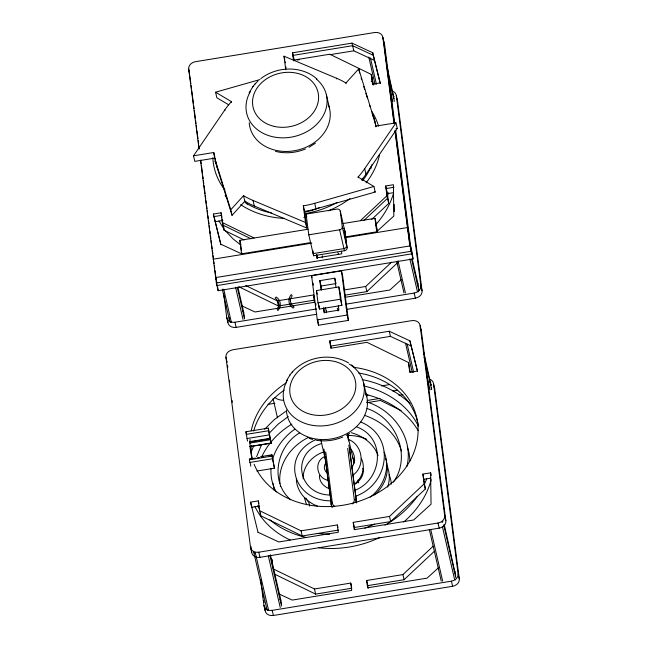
<?xml version="1.0" encoding="UTF-8"?>
<svg xmlns="http://www.w3.org/2000/svg" width="648" height="648" viewBox="0 0 648 648"><rect width="100%" height="100%" fill="white"/><g stroke="black" fill="none" stroke-linecap="round" stroke-linejoin="round"><path stroke-width="0.97" d="M370.931 167.208L370.899 168.731M348.098 439.263C362.945 444.763 365.877 466.285 352.755 475.292M271.034 468.318C270.443 476.483 272.281 484.793 276.234 491.97M319.521 475.357C318.921 481.585 323.951 486.932 329.589 488.746M406.806 466.698C414.129 438.607 393.433 409.998 366.768 401.922M274.452 468.196L271.844 454.839L274.452 468.196L256.916 471.047M362.467 179.642L362.807 178.281M431.228 479.714C426.789 496.303 416.575 510.964 403.623 522.069M272.581 459.392C276.016 447.015 284.456 436.436 294.889 429.138M256.576 456.743L261.687 444.374M393.441 193.574C390.08 204.857 384.037 215.249 376.318 224.103M251.375 451.518L253.473 446.472M426.692 478.977L424.197 484.696M214.796 161.708L215.501 160.024M388.687 192.78L387.261 195.955M261.411 457.488C267.656 443.483 278.794 432.014 291.851 424.148M249.091 92.826L253.141 86.297M286.319 380.935L290.377 374.414M393.466 482.112C411.772 456.087 396.374 418.284 367.141 408.556M232.041 215.33L230.753 209.774L243.551 195.688L244.839 201.245L232.041 215.33L217.072 167.346A82.142 66.955 -13 0 1 215.039 158.08L194.797 161.368L193.509 155.812L224.799 109.974A82.142 66.955 -13 0 1 231.401 101.623L215.565 92.194L259.978 79.566M358.247 177.73L358.085 177.034A82.142 66.955 -13 0 0 364.686 168.691L395.977 122.845L397.256 128.409L365.974 174.247A82.142 66.955 -13 0 1 361.576 180.063M417.377 496.263C408.977 508.235 397.653 518.003 384.977 525.212M351.451 468.018C355.865 462.389 355.404 453.746 350.341 448.659M255.053 83.989L257.993 80.96M292.28 372.098C305.961 356.716 330.747 352.391 348.575 362.937M252.736 86.792L255.417 83.543M289.964 374.9L292.645 371.652M269.455 432.969L278.146 424.116L288.311 416.559M264.659 429.187L274.29 419.629L285.517 411.512M346.089 83.673L345.935 82.976L358.725 68.891L374.738 121.387M360.377 220.709L386.929 195.753L385.673 185.984L393.401 184.721L393.814 216.076L376.415 231.879L344.696 237.038M363.917 220.506L387.528 198.312L386.265 188.544L393.992 187.288M371.741 219.397L388.711 203.448L387.447 193.679L385.673 185.984M344.129 289.98L365.699 286.473L391.505 262.213M345.311 295.115L366.881 291.6L397.856 262.489M430.628 472.838L431.041 504.193L413.651 519.988L354.173 529.675L353.225 522.345L389.505 516.44L424.165 483.862L422.901 474.093L430.628 472.838L431.228 475.405M353.225 522.345L354.407 527.48L390.687 521.567L425.347 488.997L422.901 474.093M438.664 567.599L427.073 578.138L367.594 587.817L366.647 580.495L402.926 574.582L433.164 546.167M366.647 580.495L367.829 585.622L404.109 579.717L434.346 551.294M401.436 279.491L389.845 290.021L345.23 297.286M370.138 497.21C383.495 487.045 390.89 468.042 384.094 452.069M354.27 484.21C362.038 478.556 365.926 467.37 361.333 458.541M260.828 78.586C276.745 66.331 301.555 65.254 316.937 78.967M315.406 143.208L309.031 147.274M299.765 432.824C276.761 446.108 269.309 481.626 290.685 499.77M346.259 435.391L349.556 433.48M308.262 437.513C291.252 445.848 277.684 464.09 279.976 483.683M324.94 456.459C313.624 461.101 316.451 478.24 328.091 480.362M354.407 490.544C382.571 479.966 386.67 437.999 356.594 426.821M315.568 439.806C279.685 455.625 293.504 501.317 330.942 500.823M379.825 537.476C360.96 546.426 339.584 550.192 318.816 547.803M374.69 524.135L364.832 528.193M319.164 207.757L311.575 210.551L304.309 212.139M355.347 496.336C388.93 484.558 396.519 436.752 360.847 422.042M305.556 148.927C296.12 152.896 285.404 153.908 275.457 151.365M342.784 437.036C334.481 440.527 325.223 441.725 316.329 440.259M321.667 443.443C290.247 453.025 297.983 494.732 330.18 495.023L327.815 477.001M323.636 451.988C312.279 455.657 302.454 466.479 303.207 478.913M306.771 228.031L305.483 222.466L303.337 205.845A82.142 66.955 -13 0 0 314.701 203.31L373.92 186.462L375.208 192.027L315.989 208.867A82.142 66.955 -13 0 1 304.617 211.402L306.771 228.031L254.308 206.007A82.142 66.955 -13 0 1 244.839 201.245M373.41 85.034L371.255 74.407L329.775 54.23L293.495 60.134L292.548 52.812L352.026 43.124L372.705 52.723L380.352 83.535M297.302 60.021L299.279 59.697M330.01 54.691L353.808 50.819L374.479 60.418L380.076 82.823M380.246 82.92L372.519 84.175L371.255 74.407M193.509 155.812L213.759 152.515L214.156 154.256M373.702 116.867A82.142 66.955 -13 0 1 375.727 126.141L395.977 122.845M395.993 128.612L397.256 128.409M220.474 243.162L213.346 214.043L221.081 212.779L221.924 217.299M213.937 216.602L221.673 215.347M215.12 221.738L222.855 220.474M387.447 193.679L393.247 192.731M306.099 214.115L336.928 209.093A3.029 2.47 -13 0 1 340.232 211.062L345.068 231.992L347.109 247.795A3.029 2.47 -13 0 1 344.436 250.736L313.608 255.758L308.772 234.827L306.099 214.115L306.747 216.934M310.813 242.563L241.566 253.838L239.825 240.343L307.986 229.246M342.865 223.56L375.006 218.327L377.517 231.717M308.772 234.827L339.609 229.805A3.029 2.47 -13 0 0 342.282 226.865L340.232 211.062M311.826 243.13L213.281 259.176L214.124 263.679M344.801 237.759L407.446 227.561L409.228 235.256M313.114 253.611L343.942 248.597A3.029 2.47 -13 0 0 346.615 245.657L344.574 229.846A3.029 2.47 -13 0 0 343.472 228.258M216.359 283.006L411.245 251.27L413.019 258.965L218.141 290.701L216.359 283.006L200.483 160.113M411.205 251.951L411.601 253.66L412.322 253.538L413.019 258.965M311.583 275.732L341.456 270.872L342.695 276.234L348.397 320.396L318.524 325.256L317.293 319.893L311.583 275.732L311.996 277.522M319.845 280.649L334.781 278.219L336.02 283.581L321.084 286.019L319.845 280.649L321.019 289.745M316.426 290.588L338.831 286.942L340.257 293.123L341.844 305.386L319.44 309.039L318.014 302.851L316.426 290.588L317.245 294.119M245.681 285.517L277.239 300.875L313.519 294.97L314.507 299.238M238.748 286.7L278.421 306.002L314.701 300.097M318.014 302.851L340.419 299.206L341.844 305.386M223.601 293.301L226.703 317.317A7.574 6.172 -13 0 0 234.965 322.234L316.613 308.942M345.489 304.244L414.194 293.058A7.574 6.172 -13 0 0 420.868 285.703L396.301 95.58A7.574 6.172 -13 0 0 391.562 90.793M226.703 317.317L227.894 322.453A7.574 6.172 -13 0 0 236.147 327.37L316.807 314.24M346.672 309.371L415.376 298.185A7.574 6.172 -13 0 0 422.059 290.839L397.491 100.707L396.301 95.58M317.293 319.893L347.158 315.033L348.397 320.396M329.775 340.921L389.254 331.241L409.933 340.84L417.474 371.037L409.747 372.292L408.483 362.524L367.011 342.338L330.723 348.251L329.775 340.921L331.201 347.887M330.966 346.056L390.444 336.369L411.116 345.967L417.442 371.296M267.948 404.393L274.922 403.259M381.461 385.908L389.424 384.612M365.999 395.353L367.983 395.029M392.769 390.995L397.726 390.185M367.189 400.48L380.076 398.382M398.909 395.321L402.878 394.673M366.703 402.724L380.433 400.488L401.169 410.573M247.552 441.102L245.916 431.77L268.312 428.125L271.22 443.305L270.378 439.741L249.934 443.111M246.248 434.371L268.653 430.726L268.312 428.125M246.961 438.534L269.366 434.889L270.37 439.692M249.699 441.636L270.151 438.307M249.755 442.066L270.208 438.737M249.764 446.504L271.196 443.013M249.747 446.691L271.18 443.2M260.642 456.662L271.844 454.839M251.554 458.703C246.815 456.905 251.246 463.895 250.744 466.195M253.506 458.387L255.45 458.071M257.402 457.755L259.346 457.439M261.298 457.115L263.242 456.8M269.09 455.852L272.014 455.374M249.529 459.764L271.933 456.119M249.877 462.437L272.281 458.792M259.492 506.023L251.756 507.287L250.574 502.151L258.309 500.896L258.9 503.455M424.084 479.228L430.847 478.127M258.309 500.896L259.573 510.665L301.045 530.842L337.325 524.937L337.916 527.504M259.573 510.665L260.755 515.792L302.227 535.977L338.507 530.064M250.509 547.293A7.574 6.172 -13 0 0 258.771 552.209L437.999 523.025A7.574 6.172 -13 0 0 444.674 515.678L420.106 325.547A7.574 6.172 -13 0 0 411.853 320.63L232.624 349.815A7.574 6.172 -13 0 0 225.941 357.161L250.509 547.293L251.699 552.42A7.574 6.172 -13 0 0 259.953 557.337L439.182 528.152A7.574 6.172 -13 0 0 445.865 520.806L421.297 330.683L420.106 325.547M272.994 568.806L314.466 588.983L350.746 583.079L351.54 586.497M274.177 573.934L315.649 594.119L351.937 588.214M260.577 579.417L263.939 605.435A7.574 6.172 -13 0 0 272.192 610.351L451.421 581.167A7.574 6.172 -13 0 0 458.104 573.82L433.536 383.697A7.574 6.172 -13 0 0 429.486 379.112M263.939 605.435L265.121 610.562A7.574 6.172 -13 0 0 273.383 615.479L452.612 586.302A7.574 6.172 -13 0 0 459.286 578.947L434.719 388.824L433.536 383.697M329.549 534.268L317.236 533.474M362.2 379.582C379.898 383.073 397.022 390.963 410.054 403.607M306.115 537.419C292.896 534.422 280.187 528.614 269.835 519.793M363.884 385.957C386.427 391.141 408.013 405.024 418.414 426.19M365.861 394.502C386.905 399.403 407.025 411.65 418.138 430.572M351.248 432.694C362.912 435.829 373.92 443.856 378.068 455.528M309.185 438.396L312.684 439.482M364.492 415.352C381.251 420.86 396.463 433.698 401.452 451.024M317.536 506.161C306.067 501.917 296.33 491.135 296.339 478.459M285.744 69.701L284.002 56.19L336.458 78.214A82.142 66.955 -13 0 1 345.935 82.976M243.551 195.688A82.142 66.955 -13 0 0 253.028 200.451L305.483 222.466M373.297 55.291L352.617 45.692L293.139 55.372L293.852 60.872M220.887 244.231L241.566 253.838M241.501 305.718L254.988 311.98L314.466 302.292L313.519 294.97M258.123 532.348L278.794 541.947L338.272 532.267L337.325 524.937M278.737 593.827L292.216 600.089L351.694 590.409L350.746 583.079M290.191 539.962C275.23 533.183 262.027 521.64 255.004 506.623M371.223 81.227L373.029 82.102M221.081 212.779L222.337 222.548L254.121 238.01M251.084 238.812L222.928 225.115L222.175 219.251M222.337 222.548L224.119 230.243L244.094 239.963M358.085 177.034L373.92 186.462M228.728 104.83L216.845 97.759L215.565 92.194M374.212 191.435L375.208 192.027M240.74 244.952L233.134 238.966L225.439 230.801M327.588 473.283C324.13 471.031 323.06 465.701 326.082 462.656L320.857 440.016M351.5 364.881L354.164 367.084M352.318 457.213L354.78 460.688M259.565 508.899L257.45 505.91M223.228 227.853L218.975 220.911M247.155 204.242L245.317 201.212M407.284 446.683L409.115 453.3L410.071 460.833M361.179 78.197L361.649 79.696M363.755 86.443L364.686 89.44M365.861 93.191L367.497 98.439M369.603 105.187L370.073 106.685M372.179 113.432L373.815 118.681M374.285 120.18L374.747 121.678M213.759 152.515A82.142 66.955 -13 0 0 215.784 161.789L230.753 209.774M272.768 458.177L272.8 458.792M213.346 214.043L220.992 244.847M250.574 502.151L258.09 532.607M274.177 490.236L273.035 483.278M199.058 149.105L188.714 69.053A7.574 6.172 -13 0 1 195.388 61.698L374.617 32.522A7.574 6.172 -13 0 1 382.879 37.438L384.653 45.133L394.745 123.185M387.261 67.57L394.041 98.569M387.877 73.103L394.405 101.355M389.691 88.209L392.842 101.849M372.705 52.723L374.479 60.418M370.405 57.996L376.472 84.297M368.752 57.008L375.046 84.289M420.868 285.703L422.059 290.839M412.322 253.538L410.54 245.843L215.663 277.579L216.051 279.288M411.01 251.092L410.419 248.524L411.132 248.411L411.836 253.838L216.95 285.566L216.367 281.046M412.16 258.69L418.009 284.018L418.843 290.531L411.65 259.346M409.86 258.868L417.288 291.025M374.9 122.083L374.981 122.432A82.142 66.955 -13 0 1 376.067 126.441M375.727 126.141L375.889 126.838M414.194 293.058L415.376 298.185M358.725 68.891L359.211 70.972M359.292 71.32L359.689 73.054M423.371 350.811L431.155 385.754M352.026 43.124L353.808 50.819M386.929 195.753L388.711 203.448M424.213 357.315L431.633 389.472L431.39 387.609M426.7 375.354L430.07 389.966M397.994 260.804L405.421 292.953M396.795 261.768L403.988 292.945M409.933 340.84L411.116 345.967M407.179 344.161L413.708 372.414M405.526 343.173L412.274 372.406M364.686 168.691L365.974 174.247M444.674 515.678L445.865 520.806M458.104 573.82L459.286 578.947M408.483 362.524L410.297 372.535M444.212 524.394L455.714 575.853M443.702 525.05L455.852 577.668M442.373 526.524L454.515 579.134M336.458 78.214L336.62 78.902M437.999 523.025L439.182 528.152M451.421 581.167L452.612 586.302M389.254 331.241L390.444 336.369M424.165 483.862L425.347 488.997M430.726 529.432L442.649 581.07M429.3 529.424L441.223 581.062M326.454 95.126L329.597 108.734M365.699 286.473L366.881 291.6M342.282 226.865L347.109 247.795M339.609 229.805L344.436 250.736M292.548 52.812L294.322 60.507M363.682 383.235L366.825 396.843M284.002 56.19L284.804 59.665M389.505 516.44L390.687 521.567M402.926 574.582L404.109 579.717M314.701 203.31L315.989 208.867M303.337 205.845L304.617 211.402M325.418 307.76L326.471 312.32M347.531 434.662L354.124 463.223M357.988 479.966L358.668 482.914M326.325 463.725L326.082 462.656A13.632 11.113 -13 0 1 325.831 461.684M231.401 101.623L231.563 102.319M277.239 300.875L278.421 306.002M253.028 200.451L254.308 206.007M224.799 109.974L224.961 110.67M309.671 506.129L308.812 502.411A43.975 35.851 -13 0 1 305.888 498.101M239.825 240.343L240.805 244.612M273.043 398.569L277.482 417.806M214.237 154.605L214.796 157.035M301.045 530.842L302.227 535.977M314.466 588.983L315.649 594.119M215.784 161.789L217.072 167.346M188.714 69.053L190.86 83.624M237.873 287.064L243.721 312.393L244.563 318.905L237.371 287.728M235.58 287.25L243.008 319.399M234.965 322.234L236.147 327.37M223.714 289.178L231.36 322.307A1.515 1.231 -13 0 1 229.87 321.756M222.288 289.17L229.708 321.319L229.23 317.601M216.448 280.997L216.845 282.706M245.916 431.77L246.564 434.589M225.941 357.161L226.533 359.729M272.322 561.605L271.731 559.038L272.743 566.854M270.378 554.72L280.957 600.51M269.876 555.376L281.572 606.042M268.312 555.871L280.236 607.516M258.771 552.209L259.953 557.337M272.192 610.351L273.383 615.479M253.894 552.922L266.936 609.436A1.515 1.231 -13 0 0 268.588 610.416L255.32 552.938A1.515 1.231 -13 0 1 253.668 551.95M269.366 434.889L268.653 430.726M280.3 485.927L280.406 486.494M395.644 130.191L411.601 253.66M394.203 123.055L383.47 39.998A7.574 6.172 -13 0 0 382.652 37.827M395.24 131.058L410.168 246.588M382.879 37.438L394 123.493M394.907 130.499L409.828 245.965M371.847 76.974L372.851 84.791M375.597 220.895L376.95 231.32M375.006 218.327L376.723 231.603M341.472 251.27L341.804 253.814L316.775 257.888L316.41 255.029M341.456 270.872L347.158 315.033M338.831 286.942L340.419 299.206M334.781 278.219L335.972 287.453M338.288 305.386L338.904 310.109L323.968 312.547L323.36 307.889M367.829 585.622L368.186 588.368M347.709 433.893L348.616 440.899M349.523 447.906L356.635 502.978L348.851 445.006M347.425 433.99L347.944 437.999M347.676 448.4L354.278 499.462A6.059 4.941 -13 0 1 352.188 503.942M354.407 527.48L354.642 529.311M317.204 255.101L317.569 257.961M321.084 286.019L321.594 290.004M323.919 307.946L324.559 312.927M316.629 254.737L317.123 258.544M312.968 250.825L313.608 255.758M318.954 305.265L319.44 309.039M285.282 61.754L285.42 62.791M285.954 66.947L286.092 67.983M313.081 283.103L313.34 285.112M315.673 303.175L315.932 305.184M317.747 319.237L318.524 325.256M325.725 451.972L332.327 503.042A6.059 4.941 -13 0 0 334.7 506.323M324.583 451.964L324.972 454.969M325.231 456.97L327.564 475M330.407 497.024L331.703 507.036L323.911 449.064M240.416 242.903L241.412 250.614M241.655 252.542L241.906 254.47M281.07 601.441L281.435 604.228M223.487 225.358L224.119 230.243M260.375 512.86L260.755 515.792M225.561 304.439L225.82 306.439M227.375 318.452L227.894 322.453M263.177 595.553L263.436 597.553M263.825 600.558L264.084 602.559M264.473 605.564L265.121 610.562M217.671 287.08L218.141 290.701M227.521 365.294L227.772 367.295M229.457 380.303L229.716 382.304M232.041 400.318L232.3 402.319M250.922 546.418L251.699 552.42M191.12 85.625L191.508 88.63M191.768 90.631L193.444 103.64M193.703 105.64L194.092 108.637M194.351 110.638L195.388 118.649M195.639 120.65L196.028 123.647M196.287 125.647L196.676 128.652M196.935 130.653L197.972 138.656M198.231 140.665L198.62 143.662M198.879 145.662L199.26 148.667M200.815 160.672L201.204 163.677M201.463 165.677L202.5 173.68M202.751 175.681L203.14 178.686M203.399 180.687L203.788 183.692M204.047 185.693L205.084 193.695M205.343 195.696L205.732 198.701M205.991 200.702L206.372 203.707M206.631 205.708L207.02 208.705M207.279 210.705L207.668 213.71M207.927 215.711L208.316 218.716M208.575 220.717L208.964 223.714M209.223 225.715L209.612 228.72M209.863 230.72L210.252 233.726M210.511 235.726L210.9 238.723M211.159 240.724L211.548 243.729M211.807 245.73L212.196 248.735M212.455 250.736L212.844 253.733M213.103 255.741L213.484 258.738M214.375 265.615L214.747 268.523M214.998 270.459L216.124 279.175M394.219 204.484L394.308 211.564M226.695 197.713A84.799 69.117 -13 0 1 225.107 195.566M189.305 71.612A7.574 6.172 -13 0 1 189.289 70.478M383.462 42.452A7.574 6.172 -13 0 1 384.653 45.133M371.976 164.568A80.247 65.416 -13 0 1 362.678 180.638M337.138 202.411A80.247 65.416 -13 0 1 304.511 213.646M271.714 213.038A80.247 65.416 -13 0 1 245.066 202.541M379.631 154.362A84.799 69.117 -13 0 1 366.104 182.849M349.985 198.572A84.799 69.117 -13 0 1 328.35 210.819M305.686 217.21A84.799 69.117 -13 0 1 303.807 217.501M284.326 218.425A84.799 69.117 -13 0 1 240.659 204.638M224.937 190.091A84.799 69.117 -13 0 1 212.811 157.723M371.822 111.448A84.799 69.117 -13 0 1 378.562 126.166M393.441 96.131A7.574 6.172 -13 0 1 394.114 96.398M396.293 98.026A7.574 6.172 -13 0 1 397.491 100.707M316.264 78.983A40.905 33.34 -13 0 1 317.471 123.525A40.905 33.34 -13 0 1 264.173 133.812A40.905 33.34 -13 0 1 250.306 91.708M328.188 104.239A40.905 33.34 -13 0 1 297.311 150.158A40.905 33.34 -13 0 1 249.205 122.683M242.636 311.413A1.515 1.231 -13 0 1 243.721 312.393M417.061 283.063A1.515 1.231 -13 0 1 418.009 284.018M418.519 291.462A1.515 1.231 -13 0 1 418.049 291.819M392.469 93.863A1.515 1.231 -13 0 1 393.563 94.851M283.216 400.221A12.952 10.554 -13 0 1 274.712 397.386M353.889 367.367A84.799 69.117 -13 0 1 395.734 479.326A84.799 69.117 -13 0 1 254.121 464.243M252.023 458.096A84.799 69.117 -13 0 1 250.063 439.344M251.205 430.79A84.799 69.117 -13 0 1 286.173 382.855M358.636 373.021A84.799 69.117 -13 0 1 418.406 425.477M252.177 458.849A84.799 69.117 -13 0 1 251.197 445.403M253.611 431.041A84.799 69.117 -13 0 1 284.278 390.072M227.132 362.297A7.574 6.172 -13 0 1 227.108 361.155M420.098 328.001A7.574 6.172 -13 0 1 421.297 330.683M430.669 384.24A7.574 6.172 -13 0 1 431.341 384.515M433.52 386.143A7.574 6.172 -13 0 1 434.719 388.824M355.736 502.419A7.574 6.172 -13 0 0 355.963 500.078A1.515 0.875 -7.4 0 0 354.278 499.462M332.683 507.295A7.574 6.172 -13 0 1 331.031 504.136A1.515 0.875 -7.4 0 1 332.327 503.042M349.264 364.144A40.905 33.34 -13 0 1 357.056 408.929A40.905 33.34 -13 0 1 303.037 422.65A40.905 33.34 -13 0 1 287.542 379.825M365.415 392.356A40.905 33.34 -13 0 1 334.068 438.38A40.905 33.34 -13 0 1 286.392 409.998M279.863 599.522A1.515 1.231 -13 0 1 280.9 600.291M442.811 521.381A1.515 1.231 -13 0 1 442.009 522.45M455.755 579.579A1.515 1.231 -13 0 1 455.277 579.936M454.143 571.147A1.515 1.231 -13 0 1 455.212 572.022M429.697 381.98A1.515 1.231 -13 0 1 430.79 382.96M385.503 458.298A43.975 35.851 -13 0 1 374.609 494.918M347.903 435.416A43.975 35.851 -13 0 1 366.711 439.279M362.929 468.496A19.845 16.176 -13 0 1 363.552 469.922M363.277 468.536A19.845 16.176 -13 0 1 354.537 484.534M387.172 466.106A43.975 35.851 -13 0 1 387.65 487.126M389.059 474.765A43.975 35.851 -13 0 1 391.368 484.072M306.658 504.606A43.975 35.851 -13 0 1 304.641 497.745M337.195 308.205A5.889 4.803 -13 0 1 338.07 310.959M326.592 312.798A5.889 4.803 -13 0 1 326.471 310.829M322.299 257.75A8.335 6.788 -13 0 1 322.38 255.839M337.827 252.68A8.335 6.788 -13 0 1 338.621 254.47M343.966 230.396A3.029 2.47 -13 0 1 345.068 231.992M278.924 304.228C279.636 306.642 275.554 309.582 277.952 310.53C281.653 306.536 280.981 299.87 276.21 297.035L275.141 297.991L277.992 301.02L278.924 304.228M290.32 300.794L291.252 304.09L294.103 307.12L293.034 308.075C288.263 305.24 287.591 298.582 291.284 294.581C293.706 295.512 289.632 298.42 290.32 300.794M274.339 126.425A33.323 27.167 -13 0 0 318.087 92.551A33.323 27.167 -13 0 0 264.254 80.465A33.323 27.167 -13 0 0 274.339 126.425M311.567 414.542A33.323 27.167 -13 0 0 355.315 380.668A33.323 27.167 -13 0 0 301.482 368.582A33.323 27.167 -13 0 0 311.567 414.542"/></g></svg>
